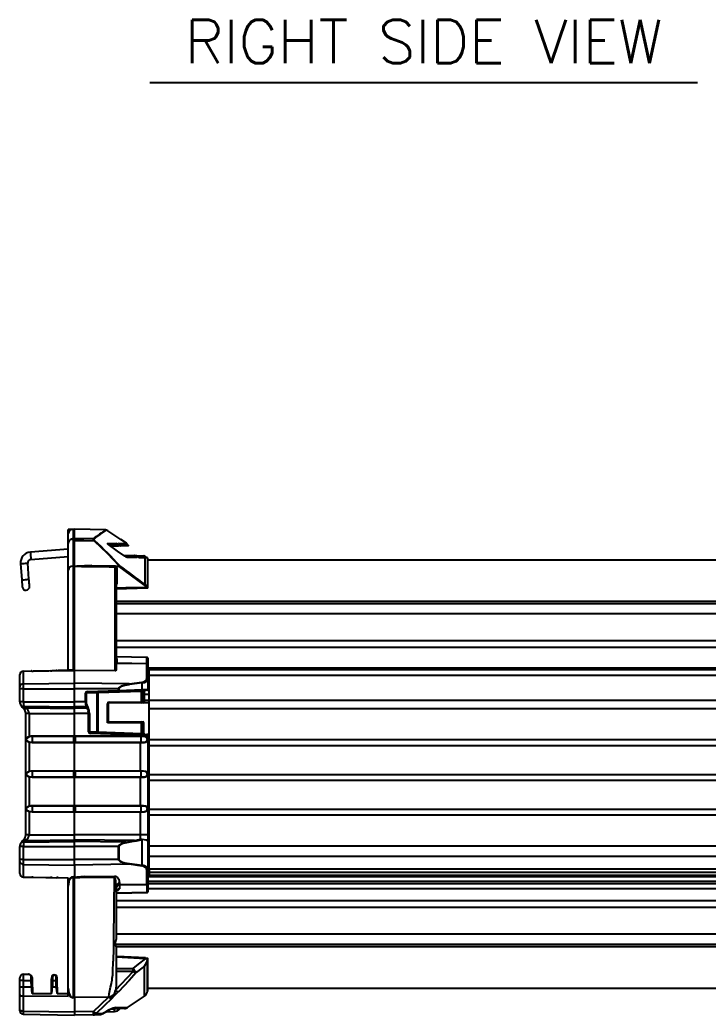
# Model space of a CAD drawing. Extents: x 6 to 134, y 1 to 99.
# Drawn here: x 79.42 to 91.32, y 41.13 to 58.32 of the extents above; entities that cross this region are included whole.
import ezdxf
from ezdxf.enums import TextEntityAlignment as Align

# ---------------------------------------------------------------- set-up
doc = ezdxf.new("R2010")
doc.units = 0
doc.header["$MEASUREMENT"] = 0
doc.layers.add('OBJECT', color=7, linetype='CONTINUOUS')
doc.styles.get("Standard").update_dxf_attribs({"font": 'SIMPLEX'})

msp = doc.modelspace()

# ---------------------------------------------------------------- linework, layer by layer
at = {"layer": 'OBJECT', "color": 1}
msp.add_line((81.67, 57.242), (91.133, 57.242), dxfattribs=at)
at = {"layer": 'OBJECT'}
for p, q in [((80.32, 49.515), (80.257, 49.516)), ((80.257, 49.457), (80.257, 49.516)), ((80.257, 49.433), (80.261, 49.46)), ((80.257, 49.433), (80.257, 49.457)), ((80.257, 49.276), (80.257, 49.433)), ((80.367, 49.52), (80.345, 49.519)), ((80.345, 49.519), (80.367, 49.52)), ((80.345, 49.519), (80.345, 49.361)), ((80.905, 49.51), (80.367, 49.52)), ((80.367, 49.364), (80.367, 49.52)), ((80.904, 49.51), (80.367, 49.52)), ((80.367, 49.52), (80.367, 49.52)), ((80.257, 48.813), (80.257, 49.276)), ((80.345, 49.333), (80.345, 48.883)), ((80.367, 48.883), (80.367, 49.323)), ((81.079, 49.259), (80.955, 49.257)), ((80.985, 49.234), (81.123, 49.237)), ((81.123, 49.232), (80.992, 49.229)), ((81.106, 49.254), (81.084, 49.254)), ((81.128, 49.24), (81.106, 49.254)), ((81.123, 49.237), (81.123, 49.232)), ((81.159, 49.232), (81.123, 49.232)), ((81.127, 49.278), (81.131, 49.278)), ((81.292, 49.235), (81.159, 49.232)), ((81.166, 49.247), (81.28, 49.249)), ((81.261, 49.262), (81.261, 49.262)), ((81.28, 49.249), (81.261, 49.262)), ((81.266, 49.28), (81.266, 49.28)), ((80.257, 49.176), (79.603, 49.125)), ((79.613, 49.001), (80.257, 49.051)), ((81.221, 49.068), (81.394, 49.065)), ((81.394, 49.06), (81.228, 49.063)), ((81.258, 49.045), (81.266, 49.045)), ((81.271, 49.04), (81.271, 49.04)), ((81.271, 49.04), (81.437, 49.037)), ((81.421, 49.042), (81.394, 49.06)), ((81.441, 49.063), (81.44, 49.064)), ((81.444, 49.065), (81.564, 49.062)), ((81.564, 49.047), (81.461, 49.049)), ((81.485, 49.036), (81.58, 49.034)), ((81.577, 49.039), (81.564, 49.047)), ((81.572, 49.06), (81.585, 49.051)), ((81.585, 48.567), (81.585, 49.032)), ((81.625, 49.029), (81.625, 49.029)), ((81.632, 48.511), (81.632, 49.014)), ((79.433, 48.927), (79.455, 48.647)), ((79.579, 48.657), (79.558, 48.936)), ((80.339, 48.883), (80.34, 48.883)), ((80.34, 48.883), (80.345, 48.883)), ((80.345, 48.883), (80.345, 47.091)), ((80.345, 48.883), (80.367, 48.883)), ((80.345, 48.883), (80.367, 48.883)), ((80.367, 48.883), (80.663, 48.895)), ((80.367, 47.083), (80.367, 48.876)), ((80.663, 48.895), (81.07, 48.889)), ((81.07, 47.075), (81.07, 48.866)), ((81.085, 48.853), (81.084, 48.86)), ((81.085, 48.852), (81.085, 48.853)), ((81.085, 48.852), (81.085, 47.093)), ((81.085, 48.852), (81.1, 48.852)), ((81.138, 48.88), (81.088, 48.88)), ((81.1, 48.854), (81.1, 48.852)), ((81.1, 48.852), (81.1, 48.615)), ((81.577, 48.556), (81.138, 48.88)), ((96.649, 48.988), (81.632, 48.988)), ((80.257, 47.097), (80.257, 48.813)), ((81.085, 48.615), (81.1, 48.615)), ((81.085, 48.492), (81.629, 48.508)), ((81.63, 48.509), (81.631, 48.509)), ((95.942, 48.272), (81.085, 48.272)), ((95.941, 48.233), (81.085, 48.233)), ((95.963, 48.058), (81.085, 48.058)), ((96.374, 47.596), (81.085, 47.596)), ((96.649, 47.477), (81.085, 47.477)), ((81.617, 47.307), (81.085, 47.316)), ((81.617, 47.305), (81.085, 47.314)), ((81.617, 47.305), (81.617, 47.307)), ((81.617, 47.199), (81.617, 47.305)), ((81.1, 47.28), (81.1, 47.207)), ((81.1, 47.205), (81.1, 47.207)), ((81.1, 47.207), (81.617, 47.199)), ((81.617, 47.196), (81.1, 47.205)), ((81.617, 46.954), (81.617, 47.196)), ((81.632, 47.292), (81.632, 47.291)), ((81.632, 47.291), (81.632, 47.184)), ((81.632, 47.184), (81.632, 46.942)), ((96.639, 47.123), (81.659, 47.123)), ((81.659, 47.09), (81.659, 47.123)), ((79.422, 47.008), (79.422, 47.01)), ((79.422, 46.8), (79.422, 47.008)), ((79.481, 47.068), (80.367, 47.083)), ((79.481, 47.07), (79.619, 47.072)), ((79.481, 47.07), (79.481, 47.068)), ((79.481, 47.068), (79.481, 46.849)), ((79.951, 47.076), (79.653, 47.071)), ((79.984, 47.079), (80.049, 47.08)), ((80.252, 47.081), (80.083, 47.078)), ((80.257, 47.081), (80.252, 47.081)), ((80.257, 47.086), (80.257, 47.097)), ((80.257, 47.082), (80.257, 47.081)), ((80.315, 47.083), (80.304, 47.082)), ((80.304, 47.082), (80.367, 47.083)), ((80.315, 47.083), (80.367, 47.083)), ((80.367, 46.861), (80.367, 47.083)), ((81.07, 47.075), (80.367, 47.083)), ((81.659, 47.119), (81.632, 47.119)), ((81.659, 46.999), (81.632, 46.999)), ((81.659, 46.983), (81.632, 46.983)), ((96.639, 47.09), (81.659, 47.09)), ((81.659, 46.995), (81.659, 47.09)), ((96.639, 46.995), (81.659, 46.995)), ((81.659, 46.565), (81.659, 46.995)), ((79.422, 46.764), (79.422, 46.8)), ((79.481, 46.849), (80.367, 46.861)), ((79.481, 46.849), (79.481, 46.764)), ((80.367, 46.764), (80.367, 46.861)), ((81.312, 46.848), (80.367, 46.861)), ((81.312, 46.848), (81.531, 46.878)), ((81.533, 46.865), (81.315, 46.836)), ((81.533, 46.75), (81.533, 46.865)), ((81.632, 46.942), (81.632, 46.753)), ((81.659, 46.835), (81.632, 46.835)), ((81.632, 46.798), (81.659, 46.798)), ((79.422, 46.54), (79.422, 46.764)), ((79.481, 46.764), (79.422, 46.764)), ((79.481, 46.764), (79.481, 46.54)), ((79.481, 46.764), (80.367, 46.764)), ((81.129, 46.764), (80.367, 46.764)), ((80.367, 46.54), (80.367, 46.764)), ((80.554, 46.54), (80.554, 46.687)), ((80.567, 46.687), (80.554, 46.687)), ((80.758, 46.694), (80.567, 46.687)), ((80.567, 46.687), (80.567, 46.54)), ((80.588, 46.717), (81.129, 46.736)), ((81.129, 46.721), (80.588, 46.702)), ((80.758, 46.018), (80.758, 46.694)), ((80.771, 46.694), (80.758, 46.694)), ((81.523, 46.72), (80.771, 46.694)), ((80.771, 46.694), (80.771, 46.018)), ((81.132, 46.764), (81.129, 46.764)), ((81.129, 46.736), (81.129, 46.764)), ((81.129, 46.736), (81.132, 46.736)), ((81.531, 46.735), (81.129, 46.721)), ((81.132, 46.764), (81.132, 46.736)), ((81.132, 46.736), (81.533, 46.75)), ((81.523, 46.536), (81.523, 46.72)), ((81.574, 46.722), (81.536, 46.721)), ((81.536, 46.721), (81.536, 46.536)), ((81.574, 46.536), (81.574, 46.722)), ((81.659, 46.666), (81.574, 46.666)), ((79.481, 46.54), (79.422, 46.54)), ((79.476, 46.436), (79.457, 46.455)), ((79.481, 46.54), (80.367, 46.54)), ((79.49, 46.466), (80.367, 46.455)), ((79.499, 46.455), (79.518, 46.436)), ((79.518, 46.436), (80.367, 46.425)), ((79.518, 46.436), (79.528, 46.428)), ((80.367, 46.455), (80.367, 46.54)), ((80.554, 46.54), (80.367, 46.54)), ((80.571, 46.457), (80.367, 46.455)), ((80.367, 46.425), (80.367, 46.455)), ((80.567, 46.54), (80.554, 46.54)), ((80.587, 46.428), (80.571, 46.457)), ((80.583, 46.468), (80.6, 46.438)), ((80.934, 46.176), (80.934, 46.506)), ((80.949, 46.506), (80.934, 46.506)), ((80.949, 46.506), (80.949, 46.191)), ((80.964, 46.536), (81.523, 46.536)), ((81.523, 46.521), (80.964, 46.521)), ((81.523, 46.536), (81.536, 46.536)), ((81.548, 46.521), (81.523, 46.521)), ((81.536, 46.536), (81.574, 46.536)), ((81.659, 46.523), (81.561, 46.523)), ((81.659, 46.563), (81.574, 46.563)), ((96.639, 46.565), (81.659, 46.565)), ((81.659, 46.417), (81.659, 46.565)), ((79.581, 46.34), (79.522, 46.34)), ((79.522, 44.24), (79.522, 46.34)), ((79.581, 46.34), (80.367, 46.34)), ((79.581, 46.34), (79.581, 45.942)), ((80.587, 46.428), (80.367, 46.425)), ((80.367, 46.34), (80.367, 46.425)), ((80.61, 46.34), (80.367, 46.34)), ((80.367, 45.949), (80.367, 46.34)), ((80.623, 46.34), (80.61, 46.34)), ((80.61, 46.023), (80.61, 46.34)), ((80.623, 46.34), (80.623, 46.023)), ((96.639, 46.417), (81.659, 46.417)), ((81.659, 45.88), (81.659, 46.417)), ((81.523, 46.176), (80.934, 46.176)), ((80.949, 46.191), (81.523, 46.191)), ((81.523, 46.191), (81.548, 46.191)), ((81.523, 45.992), (81.523, 46.176)), ((81.536, 46.176), (81.523, 46.176)), ((81.536, 46.176), (81.536, 45.991)), ((81.561, 46.176), (81.536, 46.176)), ((81.561, 45.99), (81.561, 46.176)), ((81.561, 46.176), (81.563, 46.176)), ((81.563, 45.99), (81.563, 46.176)), ((79.636, 45.949), (80.35, 45.949)), ((80.349, 45.939), (79.636, 45.939)), ((80.367, 45.939), (80.349, 45.939)), ((80.35, 45.949), (80.367, 45.949)), ((80.367, 45.949), (80.384, 45.949)), ((80.367, 45.949), (80.367, 45.939)), ((80.385, 45.939), (80.367, 45.939)), ((80.384, 45.949), (81.509, 45.949)), ((81.509, 45.939), (80.385, 45.939)), ((80.61, 46.023), (80.623, 46.023)), ((80.623, 46.023), (80.758, 46.018)), ((81.509, 45.962), (80.643, 45.992)), ((80.644, 46.007), (81.509, 45.977)), ((80.771, 46.018), (80.758, 46.018)), ((80.771, 46.018), (81.523, 45.992)), ((81.509, 45.949), (81.509, 45.962)), ((81.509, 45.949), (81.517, 45.949)), ((81.518, 45.939), (81.509, 45.939)), ((81.536, 45.991), (81.561, 45.99)), ((81.561, 45.99), (81.563, 45.99)), ((81.632, 45.958), (81.632, 44.24)), ((81.646, 45.972), (81.659, 45.972)), ((81.646, 45.957), (81.646, 44.13)), ((81.659, 45.957), (81.646, 45.957)), ((79.581, 45.837), (79.581, 45.342)), ((79.636, 45.831), (79.581, 45.837)), ((79.636, 45.841), (80.349, 45.841)), ((80.35, 45.831), (79.636, 45.831)), ((80.349, 45.841), (80.367, 45.841)), ((80.367, 45.831), (80.35, 45.831)), ((80.367, 45.841), (80.385, 45.841)), ((80.367, 45.841), (80.367, 45.831)), ((80.384, 45.831), (80.367, 45.831)), ((80.367, 45.349), (80.367, 45.831)), ((81.509, 45.831), (80.384, 45.831)), ((80.385, 45.841), (81.509, 45.841)), ((81.509, 45.841), (81.518, 45.841)), ((81.509, 45.349), (81.509, 45.831)), ((81.517, 45.831), (81.509, 45.831)), ((96.639, 45.88), (81.659, 45.88)), ((81.659, 45.78), (81.659, 45.88)), ((96.639, 45.78), (81.659, 45.78)), ((81.659, 45.28), (81.659, 45.78)), ((79.581, 45.237), (79.581, 44.742)), ((79.636, 45.231), (79.581, 45.237)), ((79.636, 45.349), (80.35, 45.349)), ((80.349, 45.339), (79.636, 45.339)), ((79.636, 45.241), (80.349, 45.241)), ((80.35, 45.231), (79.636, 45.231)), ((80.367, 45.339), (80.349, 45.339)), ((80.349, 45.241), (80.367, 45.241)), ((80.35, 45.349), (80.367, 45.349)), ((80.367, 45.231), (80.35, 45.231)), ((80.367, 45.349), (80.384, 45.349)), ((80.367, 45.349), (80.367, 45.339)), ((80.385, 45.339), (80.367, 45.339)), ((80.367, 45.241), (80.385, 45.241)), ((80.367, 45.241), (80.367, 45.231)), ((80.384, 45.231), (80.367, 45.231)), ((80.367, 44.749), (80.367, 45.231)), ((80.384, 45.349), (81.509, 45.349)), ((81.509, 45.231), (80.384, 45.231)), ((81.509, 45.339), (80.385, 45.339)), ((80.385, 45.241), (81.509, 45.241)), ((81.509, 45.349), (81.517, 45.349)), ((81.518, 45.339), (81.509, 45.339)), ((81.509, 45.241), (81.518, 45.241)), ((81.509, 44.749), (81.509, 45.231)), ((81.517, 45.231), (81.509, 45.231)), ((96.639, 45.28), (81.659, 45.28)), ((81.659, 45.18), (81.659, 45.28)), ((96.639, 45.18), (81.659, 45.18)), ((81.659, 44.68), (81.659, 45.18)), ((79.636, 44.749), (80.35, 44.749)), ((80.349, 44.739), (79.636, 44.739)), ((80.367, 44.739), (80.349, 44.739)), ((80.35, 44.749), (80.367, 44.749)), ((80.367, 44.749), (80.384, 44.749)), ((80.367, 44.749), (80.367, 44.739)), ((80.385, 44.739), (80.367, 44.739)), ((80.384, 44.749), (81.509, 44.749)), ((81.509, 44.739), (80.385, 44.739)), ((81.509, 44.749), (81.517, 44.749)), ((81.518, 44.739), (81.509, 44.739)), ((79.581, 44.637), (79.581, 44.24)), ((79.636, 44.631), (79.581, 44.637)), ((79.636, 44.641), (80.349, 44.641)), ((80.35, 44.631), (79.636, 44.631)), ((80.349, 44.641), (80.367, 44.641)), ((80.367, 44.631), (80.35, 44.631)), ((80.367, 44.641), (80.385, 44.641)), ((80.367, 44.641), (80.367, 44.631)), ((80.384, 44.631), (80.367, 44.631)), ((80.367, 44.24), (80.367, 44.631)), ((81.509, 44.631), (80.384, 44.631)), ((80.385, 44.641), (81.509, 44.641)), ((81.509, 44.641), (81.518, 44.641)), ((81.509, 44.24), (81.509, 44.631)), ((81.517, 44.631), (81.509, 44.631)), ((96.639, 44.68), (81.659, 44.68)), ((81.659, 44.58), (81.659, 44.68)), ((96.639, 44.58), (81.659, 44.58)), ((81.659, 44.047), (81.659, 44.58)), ((79.581, 44.24), (79.522, 44.24)), ((79.581, 44.24), (80.367, 44.24)), ((80.367, 44.155), (80.367, 44.24)), ((81.509, 44.24), (80.367, 44.24)), ((81.509, 44.165), (81.509, 44.24)), ((81.632, 44.24), (81.509, 44.24)), ((81.632, 44.24), (81.632, 44.134)), ((79.481, 44.04), (79.422, 44.04)), ((79.422, 43.816), (79.422, 44.04)), ((79.457, 44.125), (79.476, 44.144)), ((79.481, 44.04), (80.367, 44.04)), ((79.481, 44.04), (79.481, 43.816)), ((79.49, 44.114), (80.367, 44.125)), ((79.518, 44.144), (79.499, 44.125)), ((79.518, 44.144), (80.367, 44.155)), ((79.528, 44.152), (79.518, 44.144)), ((80.367, 44.125), (80.367, 44.155)), ((81.405, 44.142), (80.367, 44.155)), ((80.367, 44.04), (80.367, 44.125)), ((81.26, 44.114), (80.367, 44.125)), ((81.129, 44.04), (80.367, 44.04)), ((80.367, 43.816), (80.367, 44.04)), ((81.129, 43.816), (81.129, 44.04)), ((81.132, 44.04), (81.129, 44.04)), ((81.132, 44.04), (81.132, 43.816)), ((81.26, 44.114), (81.405, 44.142)), ((81.408, 44.131), (81.263, 44.103)), ((81.509, 44.165), (81.533, 44.167)), ((81.533, 44.159), (81.512, 44.156)), ((81.533, 43.714), (81.533, 44.159)), ((81.632, 44.134), (81.632, 43.638)), ((81.632, 44.13), (81.646, 44.13)), ((81.646, 44.13), (81.646, 44.006)), ((81.659, 44.13), (81.646, 44.13)), ((96.639, 44.047), (81.659, 44.047)), ((81.659, 43.867), (81.659, 44.047)), ((81.632, 43.914), (81.659, 43.914)), ((81.659, 44.006), (81.646, 44.006)), ((96.639, 43.867), (81.659, 43.867)), ((81.659, 43.649), (81.659, 43.867)), ((79.422, 43.78), (79.422, 43.816)), ((79.481, 43.816), (79.422, 43.816)), ((79.422, 43.572), (79.422, 43.78)), ((79.481, 43.816), (79.481, 43.731)), ((79.481, 43.816), (80.367, 43.816)), ((79.481, 43.731), (80.367, 43.719)), ((79.481, 43.731), (79.481, 43.512)), ((80.367, 43.719), (80.367, 43.816)), ((81.129, 43.816), (80.367, 43.816)), ((81.312, 43.732), (80.367, 43.719)), ((80.367, 43.719), (80.367, 43.512)), ((81.132, 43.816), (81.129, 43.816)), ((81.531, 43.702), (81.312, 43.732)), ((81.315, 43.744), (81.533, 43.714)), ((81.642, 43.844), (81.632, 43.844)), ((81.642, 43.614), (81.642, 43.844)), ((81.647, 43.839), (81.647, 43.619)), ((81.659, 43.82), (81.652, 43.82)), ((81.652, 43.82), (81.652, 43.637)), ((79.422, 43.57), (79.422, 43.572)), ((79.481, 43.512), (80.257, 43.499)), ((79.481, 43.512), (79.481, 43.51)), ((79.481, 43.51), (79.619, 43.507)), ((79.653, 43.509), (79.951, 43.504)), ((80.345, 43.512), (80.367, 43.512)), ((80.367, 43.512), (80.41, 43.513)), ((80.367, 43.512), (80.367, 43.507)), ((80.41, 43.513), (80.538, 43.52)), ((80.538, 43.52), (81.056, 43.526)), ((81.617, 43.383), (81.617, 43.626)), ((81.632, 43.638), (81.632, 43.387)), ((81.632, 43.614), (81.642, 43.614)), ((81.659, 43.581), (81.632, 43.581)), ((81.652, 43.637), (81.659, 43.638)), ((96.639, 43.649), (81.659, 43.649)), ((81.659, 43.649), (81.659, 43.588)), ((96.639, 43.588), (81.659, 43.588)), ((81.659, 43.588), (81.659, 43.541)), ((96.639, 43.541), (81.659, 43.541)), ((81.659, 43.541), (81.659, 43.52)), ((81.659, 43.52), (96.639, 43.52)), ((79.984, 43.501), (80.049, 43.5)), ((80.083, 43.502), (80.252, 43.499)), ((80.252, 43.499), (80.257, 43.498)), ((80.257, 43.445), (80.257, 43.499)), ((80.257, 43.355), (80.257, 43.445)), ((80.257, 41.592), (80.257, 43.355)), ((80.345, 43.507), (80.345, 41.43)), ((80.367, 43.507), (80.345, 43.507)), ((80.367, 41.43), (80.367, 43.498)), ((81.085, 43.353), (81.085, 42.431)), ((81.144, 43.401), (81.144, 43.375)), ((81.144, 43.375), (81.617, 43.383)), ((81.617, 43.381), (81.144, 43.374)), ((81.144, 43.374), (81.144, 43.306)), ((81.622, 43.377), (81.617, 43.381)), ((81.622, 43.243), (81.622, 43.377)), ((96.649, 43.433), (81.632, 43.433)), ((96.649, 43.396), (81.632, 43.396)), ((81.632, 43.387), (81.632, 43.254)), ((81.085, 43.234), (81.626, 43.243)), ((81.622, 43.243), (81.085, 43.234)), ((96.649, 43.309), (81.632, 43.309)), ((96.649, 43.103), (81.085, 43.103)), ((96.649, 42.984), (81.085, 42.984)), ((96.02, 42.522), (81.085, 42.522)), ((95.907, 42.347), (81.077, 42.347)), ((81.085, 42.31), (81.085, 41.629)), ((95.919, 42.308), (81.085, 42.308)), ((81.594, 42.099), (81.085, 42.126)), ((81.577, 41.455), (81.577, 41.973)), ((81.594, 42.112), (81.616, 42.11)), ((81.629, 42.093), (81.594, 42.099)), ((81.63, 41.539), (81.63, 42.102)), ((81.631, 41.541), (81.631, 42.103)), ((79.481, 41.831), (79.571, 41.833)), ((79.481, 41.831), (79.481, 41.722)), ((81.074, 41.554), (81.378, 41.881)), ((81.085, 41.932), (81.378, 41.933)), ((81.378, 41.881), (81.085, 41.88)), ((79.422, 41.722), (79.422, 41.771)), ((79.422, 41.615), (79.422, 41.722)), ((79.481, 41.722), (79.422, 41.722)), ((79.481, 41.722), (79.618, 41.722)), ((79.481, 41.722), (79.481, 41.615)), ((79.62, 41.615), (79.618, 41.722)), ((79.633, 41.722), (79.637, 41.505)), ((79.967, 41.505), (79.971, 41.722)), ((79.986, 41.722), (79.984, 41.615)), ((79.986, 41.722), (80.048, 41.722)), ((80.05, 41.615), (80.048, 41.722)), ((80.063, 41.722), (80.067, 41.505)), ((79.422, 41.474), (79.422, 41.615)), ((79.422, 41.223), (79.422, 41.474)), ((79.481, 41.615), (79.481, 41.456)), ((79.481, 41.615), (79.62, 41.615)), ((79.481, 41.456), (79.481, 41.192)), ((79.481, 41.456), (80.257, 41.451)), ((79.637, 41.505), (79.642, 41.5)), ((79.642, 41.5), (79.648, 41.5)), ((79.648, 41.5), (79.956, 41.5)), ((79.956, 41.5), (79.962, 41.5)), ((79.962, 41.5), (79.967, 41.505)), ((79.984, 41.615), (80.05, 41.615)), ((80.067, 41.505), (80.072, 41.5)), ((80.072, 41.5), (80.078, 41.5)), ((80.078, 41.5), (80.252, 41.5)), ((80.252, 41.5), (80.257, 41.505)), ((80.257, 41.511), (80.257, 41.592)), ((80.257, 41.451), (80.257, 41.511)), ((81.283, 41.257), (81.577, 41.455)), ((81.631, 41.592), (96.649, 41.592)), ((80.345, 41.43), (80.367, 41.43)), ((80.367, 41.425), (80.345, 41.425)), ((80.367, 41.425), (80.367, 41.184)), ((80.692, 41.187), (80.956, 41.436)), ((81.01, 41.412), (80.746, 41.161)), ((80.962, 41.436), (80.956, 41.436)), ((81.016, 41.418), (81.01, 41.412)), ((79.422, 41.201), (79.422, 41.223)), ((79.481, 41.192), (80.367, 41.184)), ((79.481, 41.192), (79.481, 41.141)), ((79.481, 41.141), (80.367, 41.126)), ((80.692, 41.187), (80.367, 41.184)), ((80.367, 41.184), (80.367, 41.126)), ((80.688, 41.132), (80.367, 41.126)), ((80.794, 41.133), (80.688, 41.132)), ((80.849, 41.149), (80.905, 41.18)), ((80.857, 41.158), (80.913, 41.188)), ((80.916, 41.185), (81.059, 41.188)), ((81.058, 41.23), (81.005, 41.229)), ((81.147, 41.235), (81.058, 41.23))]:
    msp.add_line(p, q, dxfattribs=at)
at = {"layer": 'OBJECT', "flags": 128}
for points in [[(80.367, 49.364), (80.547, 49.361), (80.691, 49.359)], [(80.712, 49.317), (80.699, 49.334), (80.692, 49.346), (80.69, 49.354), (80.691, 49.359)], [(80.699, 49.356), (80.697, 49.352), (80.7, 49.345), (80.707, 49.335), (80.72, 49.321)], [(81.266, 49.28), (81.168, 49.345), (80.974, 49.472)], [(80.345, 49.333), (80.336, 49.337), (80.314, 49.35)], [(80.367, 49.323), (80.367, 49.324), (80.366, 49.325), (80.364, 49.327), (80.354, 49.33), (80.345, 49.333)], [(80.712, 49.317), (80.526, 49.32), (80.367, 49.323)], [(81.146, 48.882), (80.934, 49.103), (80.712, 49.317)], [(80.938, 49.274), (80.937, 49.274), (80.936, 49.273), (80.937, 49.271), (80.94, 49.268), (80.945, 49.263), (80.956, 49.255)], [(80.938, 49.274), (80.947, 49.274), (80.983, 49.275), (81.084, 49.277)], [(80.956, 49.255), (80.95, 49.259), (80.944, 49.264), (80.941, 49.267), (80.94, 49.268), (80.94, 49.268), (80.94, 49.268)], [(81.236, 49.058), (81.112, 49.145), (80.956, 49.255)], [(80.956, 49.255), (80.956, 49.255), (80.956, 49.255)], [(81.106, 49.254), (81.107, 49.256), (81.108, 49.257), (81.109, 49.258), (81.11, 49.26), (81.111, 49.261), (81.111, 49.261), (81.112, 49.262), (81.112, 49.262)], [(81.112, 49.262), (81.128, 49.251), (81.131, 49.25)], [(81.127, 49.277), (81.127, 49.278), (81.127, 49.278)], [(81.128, 49.275), (81.127, 49.276), (81.127, 49.277)], [(81.135, 49.269), (81.132, 49.272), (81.128, 49.275)], [(81.128, 49.24), (81.129, 49.242), (81.13, 49.244), (81.131, 49.247), (81.131, 49.249), (81.131, 49.249), (81.131, 49.25), (81.131, 49.25), (81.131, 49.25), (81.131, 49.25), (81.131, 49.25), (81.131, 49.25)], [(81.128, 49.24), (81.129, 49.239), (81.13, 49.239), (81.13, 49.239), (81.131, 49.239), (81.131, 49.238), (81.132, 49.238), (81.132, 49.238), (81.132, 49.238)], [(81.131, 49.278), (81.134, 49.278), (81.16, 49.278), (81.248, 49.28), (81.266, 49.28)], [(81.131, 49.25), (81.151, 49.25), (81.162, 49.25)], [(81.143, 49.263), (81.135, 49.269), (81.135, 49.269)], [(81.162, 49.25), (81.146, 49.262), (81.143, 49.263)], [(81.261, 49.262), (81.203, 49.261), (81.144, 49.26)], [(81.159, 49.232), (81.162, 49.233), (81.165, 49.235)], [(81.165, 49.235), (81.167, 49.236), (81.168, 49.238), (81.168, 49.241), (81.168, 49.243), (81.166, 49.247), (81.164, 49.249), (81.163, 49.25), (81.163, 49.25), (81.162, 49.25), (81.162, 49.25), (81.162, 49.25)], [(81.266, 49.264), (81.271, 49.261), (81.282, 49.254)], [(81.292, 49.235), (81.293, 49.235), (81.295, 49.235), (81.296, 49.237), (81.297, 49.238), (81.297, 49.24), (81.297, 49.241), (81.296, 49.242), (81.296, 49.243), (81.295, 49.244), (81.293, 49.246), (81.288, 49.25), (81.28, 49.255)], [(81.28, 49.249), (81.28, 49.25), (81.281, 49.251), (81.281, 49.252), (81.282, 49.253), (81.282, 49.253), (81.282, 49.253), (81.282, 49.254), (81.282, 49.254)], [(81.292, 49.235), (81.292, 49.235), (81.292, 49.235), (81.291, 49.236), (81.29, 49.239), (81.288, 49.241), (81.282, 49.247), (81.28, 49.249)], [(79.603, 49.125), (79.603, 49.121), (79.604, 49.107), (79.606, 49.087), (79.608, 49.063), (79.61, 49.039), (79.611, 49.019), (79.612, 49.006), (79.613, 49.001)], [(81.442, 49.035), (81.434, 49.035), (81.4, 49.035), (81.276, 49.037)], [(81.394, 49.065), (81.399, 49.065), (81.4, 49.065)], [(81.394, 49.06), (81.394, 49.061), (81.394, 49.062), (81.394, 49.063), (81.394, 49.064), (81.394, 49.065), (81.394, 49.065), (81.394, 49.065), (81.394, 49.065)], [(81.394, 49.06), (81.396, 49.061), (81.4, 49.063), (81.401, 49.063)], [(81.4, 49.065), (81.419, 49.065), (81.437, 49.065)], [(81.407, 49.063), (81.423, 49.052), (81.426, 49.05)], [(81.441, 49.063), (81.425, 49.063), (81.407, 49.063)], [(81.421, 49.042), (81.422, 49.043), (81.423, 49.045), (81.424, 49.046), (81.424, 49.047), (81.425, 49.048), (81.426, 49.049), (81.426, 49.05), (81.426, 49.05)], [(81.437, 49.037), (81.438, 49.037), (81.438, 49.037), (81.438, 49.037), (81.438, 49.037), (81.438, 49.037), (81.437, 49.037), (81.436, 49.038), (81.428, 49.04), (81.421, 49.042)], [(81.426, 49.05), (81.436, 49.043), (81.44, 49.039), (81.442, 49.037), (81.443, 49.036), (81.443, 49.035), (81.442, 49.035)], [(81.461, 49.049), (81.444, 49.061), (81.441, 49.063)], [(81.585, 49.032), (81.579, 49.033), (81.554, 49.033), (81.49, 49.034)], [(81.577, 49.039), (81.579, 49.042), (81.581, 49.044), (81.582, 49.046), (81.583, 49.048), (81.584, 49.05), (81.585, 49.051), (81.585, 49.051), (81.585, 49.051)], [(81.58, 49.034), (81.604, 49.034), (81.616, 49.034)], [(81.585, 49.051), (81.606, 49.034), (81.609, 49.03)], [(81.632, 49.014), (81.627, 49.025), (81.625, 49.029)], [(79.433, 48.927), (79.438, 48.927), (79.451, 48.928), (79.471, 48.93), (79.495, 48.931), (79.519, 48.933), (79.539, 48.935), (79.553, 48.936), (79.558, 48.936)], [(80.663, 48.895), (80.536, 48.89), (80.408, 48.882), (80.376, 48.879), (80.369, 48.877), (80.368, 48.876), (80.367, 48.876), (80.367, 48.876)], [(81.07, 48.866), (80.965, 48.868), (80.485, 48.874), (80.367, 48.876)], [(81.084, 48.86), (81.082, 48.866), (81.081, 48.87), (81.08, 48.874), (81.08, 48.876), (81.08, 48.877), (81.081, 48.878), (81.083, 48.879), (81.086, 48.88), (81.088, 48.88)], [(79.455, 48.647), (79.459, 48.648), (79.473, 48.649), (79.493, 48.65), (79.517, 48.652), (79.541, 48.654), (79.561, 48.656), (79.575, 48.657), (79.579, 48.657)], [(79.455, 48.647), (79.457, 48.624), (79.458, 48.601), (79.46, 48.58), (79.461, 48.561), (79.463, 48.546), (79.463, 48.535), (79.464, 48.528), (79.464, 48.525)], [(79.589, 48.535), (79.589, 48.537), (79.588, 48.544), (79.587, 48.556), (79.586, 48.571), (79.585, 48.589), (79.583, 48.61), (79.581, 48.633), (79.579, 48.657)], [(81.1, 48.615), (81.095, 48.585), (81.085, 48.562)], [(81.085, 48.507), (81.255, 48.512), (81.607, 48.523)], [(81.607, 48.523), (81.602, 48.531), (81.577, 48.556)], [(81.631, 48.509), (81.632, 48.51), (81.632, 48.511)], [(81.085, 47.296), (81.095, 47.288), (81.1, 47.28)], [(81.085, 47.212), (81.089, 47.212), (81.093, 47.212)], [(80.304, 47.082), (80.283, 47.082), (80.257, 47.082)], [(80.345, 47.091), (80.345, 47.091), (80.315, 47.083)], [(81.085, 47.093), (81.082, 47.081), (81.079, 47.079), (81.076, 47.076), (81.074, 47.075), (81.071, 47.075), (81.07, 47.075)], [(81.129, 46.764), (81.13, 46.772), (81.135, 46.781), (81.147, 46.794), (81.195, 46.819), (81.312, 46.848)], [(81.523, 46.72), (81.527, 46.72), (81.529, 46.721), (81.532, 46.721), (81.534, 46.721), (81.536, 46.721)], [(81.618, 46.738), (81.615, 46.738), (81.609, 46.738), (81.599, 46.738), (81.586, 46.737), (81.57, 46.737), (81.551, 46.736), (81.531, 46.735)], [(81.533, 46.75), (81.557, 46.751), (81.578, 46.752), (81.596, 46.752), (81.611, 46.753), (81.623, 46.753), (81.63, 46.753), (81.632, 46.753)], [(79.487, 46.425), (79.483, 46.429), (79.48, 46.432), (79.476, 46.436)], [(79.581, 45.837), (79.562, 45.847), (79.546, 45.859), (79.535, 45.874), (79.532, 45.88), (79.531, 45.887), (79.531, 45.892), (79.532, 45.897), (79.535, 45.905), (79.545, 45.919), (79.561, 45.932), (79.581, 45.942)], [(79.584, 45.934), (79.563, 45.925), (79.546, 45.914), (79.536, 45.903), (79.533, 45.896), (79.532, 45.892), (79.532, 45.888), (79.533, 45.882), (79.534, 45.882), (79.536, 45.877), (79.547, 45.864), (79.564, 45.854), (79.584, 45.846)], [(79.581, 45.942), (79.619, 45.949), (79.636, 45.949)], [(79.636, 45.939), (79.619, 45.939), (79.584, 45.934)], [(81.509, 45.977), (81.531, 45.976), (81.551, 45.976), (81.57, 45.975), (81.586, 45.975), (81.599, 45.974), (81.609, 45.974), (81.615, 45.973), (81.618, 45.973)], [(81.632, 45.958), (81.63, 45.958), (81.623, 45.959), (81.611, 45.959), (81.596, 45.96), (81.578, 45.96), (81.556, 45.961), (81.533, 45.961), (81.509, 45.962)], [(81.517, 45.949), (81.557, 45.948), (81.592, 45.943), (81.611, 45.932), (81.62, 45.919), (81.624, 45.907), (81.625, 45.901)], [(81.621, 45.913), (81.621, 45.914), (81.613, 45.925), (81.594, 45.934), (81.56, 45.939), (81.518, 45.939)], [(81.536, 45.991), (81.534, 45.991), (81.532, 45.991), (81.529, 45.991), (81.527, 45.991), (81.523, 45.992)], [(81.646, 45.972), (81.641, 45.973), (81.635, 45.973), (81.63, 45.973), (81.626, 45.973), (81.622, 45.973), (81.62, 45.973), (81.618, 45.973), (81.618, 45.973)], [(81.632, 45.958), (81.632, 45.958), (81.633, 45.958), (81.634, 45.958), (81.636, 45.958), (81.638, 45.958), (81.641, 45.958), (81.644, 45.958), (81.646, 45.957)], [(79.584, 45.846), (79.603, 45.842), (79.636, 45.841)], [(81.623, 45.871), (81.622, 45.864), (81.614, 45.851), (81.596, 45.839), (81.571, 45.833), (81.537, 45.831), (81.517, 45.831)], [(81.518, 45.841), (81.539, 45.841), (81.574, 45.842), (81.598, 45.847), (81.615, 45.857), (81.622, 45.868), (81.622, 45.869)], [(79.581, 45.237), (79.562, 45.247), (79.546, 45.259), (79.535, 45.274), (79.532, 45.28), (79.531, 45.287), (79.531, 45.292), (79.532, 45.297), (79.535, 45.305), (79.545, 45.319), (79.561, 45.332), (79.581, 45.342)], [(79.584, 45.334), (79.563, 45.325), (79.546, 45.314), (79.536, 45.303), (79.533, 45.296), (79.532, 45.292), (79.532, 45.288), (79.533, 45.282), (79.534, 45.282), (79.536, 45.277), (79.547, 45.264), (79.564, 45.254), (79.584, 45.246)], [(79.581, 45.342), (79.619, 45.349), (79.636, 45.349)], [(79.636, 45.339), (79.619, 45.339), (79.584, 45.334)], [(79.584, 45.246), (79.603, 45.242), (79.636, 45.241)], [(81.517, 45.349), (81.557, 45.348), (81.592, 45.343), (81.611, 45.332), (81.62, 45.319), (81.624, 45.307), (81.625, 45.301)], [(81.623, 45.271), (81.622, 45.264), (81.614, 45.251), (81.596, 45.239), (81.571, 45.233), (81.537, 45.231), (81.517, 45.231)], [(81.621, 45.313), (81.621, 45.314), (81.613, 45.325), (81.594, 45.334), (81.56, 45.339), (81.518, 45.339)], [(81.518, 45.241), (81.539, 45.241), (81.574, 45.242), (81.598, 45.247), (81.615, 45.257), (81.622, 45.268), (81.622, 45.269)], [(79.581, 44.637), (79.562, 44.647), (79.546, 44.659), (79.535, 44.674), (79.532, 44.68), (79.531, 44.687), (79.531, 44.692), (79.532, 44.697), (79.535, 44.705), (79.545, 44.719), (79.561, 44.732), (79.581, 44.742)], [(79.584, 44.734), (79.563, 44.725), (79.546, 44.714), (79.536, 44.703), (79.533, 44.696), (79.532, 44.692), (79.532, 44.688), (79.533, 44.682), (79.534, 44.682), (79.536, 44.677), (79.547, 44.664), (79.564, 44.654), (79.584, 44.646)], [(79.581, 44.742), (79.619, 44.749), (79.636, 44.749)], [(79.636, 44.739), (79.619, 44.739), (79.584, 44.734)], [(81.517, 44.749), (81.557, 44.748), (81.592, 44.743), (81.611, 44.732), (81.62, 44.719), (81.624, 44.707), (81.625, 44.701)], [(81.621, 44.713), (81.621, 44.714), (81.613, 44.725), (81.594, 44.734), (81.56, 44.739), (81.518, 44.739)], [(79.584, 44.646), (79.603, 44.642), (79.636, 44.641)], [(81.623, 44.671), (81.622, 44.664), (81.614, 44.651), (81.596, 44.639), (81.571, 44.633), (81.537, 44.631), (81.517, 44.631)], [(81.518, 44.641), (81.539, 44.641), (81.574, 44.642), (81.598, 44.647), (81.615, 44.657), (81.622, 44.668), (81.622, 44.669)], [(79.476, 44.144), (79.48, 44.148), (79.483, 44.151), (79.487, 44.155)], [(81.129, 44.04), (81.13, 44.048), (81.135, 44.057), (81.147, 44.07), (81.195, 44.095), (81.26, 44.114)], [(81.405, 44.142), (81.434, 44.147), (81.509, 44.165)], [(81.533, 44.167), (81.572, 44.162), (81.603, 44.154), (81.624, 44.145), (81.631, 44.138), (81.632, 44.135), (81.632, 44.134), (81.632, 44.134)], [(81.632, 44.134), (81.632, 44.134), (81.624, 44.142), (81.603, 44.15), (81.572, 44.156), (81.533, 44.159)], [(81.312, 43.732), (81.283, 43.737), (81.171, 43.771), (81.153, 43.782), (81.137, 43.796), (81.131, 43.805), (81.129, 43.813), (81.129, 43.816)], [(80.538, 43.52), (80.409, 43.51), (80.377, 43.504), (80.369, 43.501), (80.368, 43.5), (80.367, 43.499), (80.367, 43.498)], [(80.367, 43.507), (80.367, 43.507), (80.367, 43.507), (80.367, 43.508), (80.368, 43.508), (80.369, 43.508), (80.373, 43.509), (80.38, 43.51), (80.41, 43.513)], [(81.056, 43.526), (81.055, 43.517), (81.056, 43.506)], [(81.056, 43.526), (81.06, 43.526), (81.075, 43.524), (81.094, 43.515), (81.107, 43.504), (81.13, 43.472), (81.144, 43.401)], [(80.345, 43.507), (80.331, 43.506), (80.316, 43.5), (80.298, 43.485), (80.275, 43.449), (80.267, 43.427), (80.257, 43.355)], [(81.056, 43.506), (80.936, 43.505), (80.456, 43.499), (80.367, 43.498)], [(80.962, 41.436), (80.966, 41.491), (80.976, 41.549), (80.989, 41.608), (81.003, 41.673), (81.01, 41.704), (81.015, 41.732), (81.019, 41.762), (81.023, 41.792), (81.026, 41.823), (81.028, 41.864), (81.029, 41.887), (81.03, 41.912), (81.031, 41.942), (81.034, 41.991), (81.036, 42.029), (81.037, 42.054), (81.038, 42.064), (81.039, 42.092), (81.04, 42.124), (81.044, 42.219), (81.046, 42.318), (81.047, 42.47), (81.048, 42.629), (81.05, 42.794), (81.051, 42.952), (81.053, 43.175), (81.055, 43.331), (81.056, 43.506)], [(81.085, 43.353), (81.085, 43.353), (81.08, 43.439), (81.073, 43.479), (81.068, 43.492), (81.062, 43.503), (81.06, 43.505), (81.058, 43.506), (81.057, 43.506), (81.056, 43.506), (81.056, 43.506)], [(81.086, 43.252), (81.088, 43.265), (81.094, 43.278), (81.1, 43.285), (81.102, 43.287), (81.102, 43.286)], [(81.085, 42.31), (81.085, 42.31), (81.084, 42.314), (81.076, 42.342), (81.077, 42.37), (81.082, 42.402), (81.085, 42.431), (81.085, 42.431)], [(81.595, 42.114), (81.104, 42.14), (81.085, 42.141)], [(81.378, 41.933), (81.473, 42.006), (81.594, 42.099)], [(81.577, 41.973), (81.527, 41.934), (81.432, 41.861)], [(81.616, 42.11), (81.616, 42.11), (81.62, 42.111), (81.624, 42.111), (81.628, 42.11), (81.63, 42.108), (81.631, 42.105), (81.63, 42.102)], [(81.63, 42.102), (81.63, 42.097), (81.629, 42.093)], [(81.432, 41.861), (81.311, 41.724), (81.129, 41.53)], [(79.618, 41.722), (79.617, 41.752), (79.617, 41.782)], [(79.617, 41.782), (79.62, 41.782), (79.623, 41.781), (79.625, 41.781), (79.628, 41.78), (79.63, 41.779), (79.631, 41.777), (79.632, 41.776), (79.632, 41.774)], [(79.632, 41.774), (79.632, 41.758), (79.633, 41.74), (79.633, 41.722)], [(79.971, 41.722), (79.971, 41.742), (79.972, 41.76), (79.972, 41.778)], [(79.987, 41.785), (79.984, 41.785), (79.981, 41.785), (79.978, 41.784), (79.976, 41.783), (79.974, 41.782), (79.973, 41.781), (79.972, 41.779), (79.972, 41.778)], [(79.987, 41.785), (79.986, 41.758), (79.986, 41.722)], [(80.048, 41.722), (80.047, 41.752), (80.047, 41.785)], [(80.047, 41.785), (80.05, 41.785), (80.053, 41.785), (80.055, 41.784), (80.058, 41.783), (80.06, 41.782), (80.061, 41.781), (80.062, 41.779), (80.062, 41.778)], [(80.062, 41.778), (80.062, 41.76), (80.063, 41.742), (80.063, 41.722)], [(81.085, 41.629), (81.082, 41.592), (81.074, 41.554)], [(80.257, 41.592), (80.269, 41.51), (80.291, 41.464), (80.311, 41.443), (80.329, 41.433), (80.345, 41.43)], [(80.956, 41.436), (80.367, 41.428), (80.352, 41.428)], [(80.352, 41.428), (80.357, 41.428), (80.36, 41.427), (80.363, 41.427), (80.364, 41.426), (80.365, 41.426), (80.366, 41.426), (80.367, 41.425), (80.367, 41.425), (80.367, 41.425), (80.367, 41.425)], [(79.481, 41.192), (79.469, 41.192), (79.458, 41.194), (79.448, 41.197), (79.439, 41.201), (79.432, 41.206), (79.426, 41.211), (79.423, 41.217), (79.422, 41.223)], [(80.746, 41.161), (80.743, 41.158), (80.741, 41.156), (80.741, 41.155), (80.741, 41.154), (80.742, 41.154)], [(80.742, 41.154), (80.829, 41.154), (80.848, 41.154)], [(80.849, 41.149), (80.888, 41.171), (80.905, 41.18)], [(80.857, 41.158), (80.853, 41.153), (80.849, 41.149)], [(80.913, 41.188), (80.909, 41.183), (80.905, 41.18)], [(81.228, 41.241), (81.228, 41.241), (81.207, 41.241), (81.164, 41.24), (81.101, 41.239), (81.024, 41.237)], [(81.059, 41.188), (81.059, 41.191), (81.059, 41.2), (81.058, 41.213), (81.058, 41.23)], [(81.078, 41.257), (81.155, 41.258), (81.217, 41.258), (81.26, 41.258), (81.282, 41.258), (81.282, 41.258)]]:
    msp.add_lwpolyline(points, dxfattribs=at)
at = {"layer": 'OBJECT'}
for centre, radius, start, end in [((80.341, 49.435), 0.0842, 87.3302, 162.984), ((80.354, 49.29), 0.0719, 96.4973, 122.9033), ((80.35, 49.41), 0.0492, 264.7256, 290.297), ((90.137, 36.285), 16.129, 124.919, 125.8464), ((80.69, 49.344), 0.015, 52.7019, 85.4163), ((90.294, 36.12), 16.348, 125.0207, 125.9368), ((80.846, 49.319), 0.199, 50.1271, 73.3667), ((80.904, 49.495), 0.015, 56.4692, 88.5595), ((80.823, 49.282), 0.243, 51.6333, 68.4603), ((80.337, 49.273), 0.0802, 106.3978, 178.2353), ((80.723, 49.306), 0.0158, 99.6555, 131.8442), ((74.827, 43.036), 8.616, 42.7699, 46.8459), ((80.931, 49.266), 0.0105, 1.526, 47.8115), ((81.078, 49.269), 0.0101, 275.2404, 52.2364), ((81.064, 49.081), 0.178, 76.2113, 85.2084), ((81.061, 49.199), 0.0812, 51.3067, 73.5582), ((81.123, 49.242), 0.00539, 269.712, 334.3878), ((81.123, 49.242), 0.01, 270.9752, 336.9315), ((81.123, 49.269), 0.00946, 355.401, 61.5699), ((81.123, 49.27), 0.0074, 349.4538, 64.8679), ((81.126, 49.27), 0.00533, 343.4978, 64.4015), ((81.125, 49.27), 0.00945, 353.3446, 54.0544), ((81.123, 49.243), 0.0103, 332.0866, 44.5485), ((81.26, 49.272), 0.01, 272.0602, 55.8276), ((81.261, 49.272), 0.01, 271.0172, 56.6851), ((79.617, 48.941), 0.185, 94.4467, 184.4467), ((81.307, 49.147), 0.114, 231.4263, 254.4416), ((81.271, 49.032), 0.008, 46.6668, 88.4398), ((81.399, 49.063), 0.00258, 3.1167, 71.1592), ((81.399, 49.051), 0.0146, 59.6984, 88.535), ((81.404, 49.055), 0.00839, 75.2579, 111.6419), ((81.437, 49.058), 0.00673, 45.8732, 88.2426), ((81.437, 49.028), 0.00855, 50.32, 88.7301), ((81.44, 49.062), 0.00153, 23.2366, 54.4658), ((81.516, 49.117), 0.0873, 231.0918, 252.8865), ((81.485, 49.027), 0.00876, 51.4645, 88.7881), ((81.564, 49.047), 0.015, 56.4971, 89), ((81.354, 49.055), 0.21, 357.9581, 2.0419), ((81.378, 49.176), 0.227, 325.4602, 329.2142), ((81.58, 49.025), 0.00923, 53.8281, 88.8814), ((81.562, 48.59), 0.443, 81.8948, 87.0522), ((81.616, 49.024), 0.00996, 29.9817, 88.9586), ((81.616, 49.024), 0.00999, 30.1513, 89.0047), ((79.617, 48.941), 0.06, 94.4467, 184.4467), ((80.334, 48.805), 0.0779, 86.4902, 174.394), ((75.622, 48.878), 5.448, 359.8773, 0.1227), ((80.943, 48.813), 0.149, 18.6113, 31.08), ((81.071, 48.852), 0.0144, 5.4837, 91.5653), ((81.317, 43.189), 5.669, 92.1994, 92.3483), ((81.061, 48.852), 0.0383, 2.3979, 46.427), ((81.14, 48.89), 0.0102, 263.2228, 306.521), ((81.162, 48.866), 0.0224, 116.9736, 137.7125), ((48.962, 4.838), 54.557, 53.2761, 53.8414), ((79.526, 48.53), 0.0625, 184.4467, 4.4467), ((81.131, 48.89), 0.557, 323.1069, 324.4822), ((81.503, 48.456), 0.137, 22.6048, 53.3436), ((81.475, 48.277), 0.279, 56.2715, 61.8004), ((81.1, 47.294), 0.0147, 181.3004, 270.294), ((81.617, 47.292), 0.015, 0, 89), ((81.617, 47.29), 0.0147, 1.3004, 90.3032), ((81.101, 47.225), 0.0202, 220.8891, 267.4245), ((81.101, 47.216), 0.00904, 205.6633, 263.9201), ((81.513, 47.198), 0.105, 359.3983, 0.6017), ((81.617, 47.184), 0.0147, 1.3004, 90.3032), ((81.618, 47.183), 0.0137, 6.5368, 94.541), ((79.482, 47.01), 0.06, 91.0054, 179.995), ((79.635, 47.487), 0.417, 269.2186, 272.4357), ((79.954, 47.498), 0.422, 269.5844, 272.7604), ((80.065, 47.494), 0.416, 269.2157, 272.4384), ((80.326, 47.439), 0.349, 258.5748, 273.1901), ((81.618, 46.94), 0.0137, 6.5368, 94.541), ((79.477, 46.794), 0.055, 85.462, 173.4652), ((81.266, 46.83), 0.0492, 6.2364, 20.798), ((81.484, 46.86), 0.0493, 6.2313, 20.7822), ((80.373, 46.706), 0.215, 359.0085, 3.0004), ((80.772, 46.695), 0.0141, 95.9455, 183.9843), ((80.987, 46.705), 0.216, 179.0174, 182.9914), ((80.914, 46.725), 0.215, 359.0085, 3.0003), ((81.112, 46.732), 0.0202, 327.8712, 12.0491), ((81.739, 46.731), 0.216, 179.0174, 182.9914), ((81.514, 46.746), 0.0202, 327.8636, 12.0568), ((81.55, 46.722), 0.014, 96.2518, 184.2487), ((81.594, 46.716), 0.0212, 86.2215, 159.6138), ((81.617, 46.753), 0.015, 272, 0), ((79.542, 46.54), 0.12, 180.0001, 211.7892), ((79.472, 46.505), 0.0428, 221.1271, 294.4457), ((79.542, 46.54), 0.12, 211.7893, 225), ((79.478, 46.485), 0.0364, 235.3298, 304.6881), ((79.497, 46.465), 0.0364, 235.3288, 304.6891), ((79.773, 46.538), 0.292, 179.6013, 194.2613), ((79.541, 46.497), 0.06, 211.7893, 225), ((80.748, 46.536), 0.194, 178.8949, 203.9425), ((80.565, 46.477), 0.0202, 285.122, 333.9007), ((80.582, 46.447), 0.0202, 285.1363, 333.8974), ((80.964, 46.506), 0.03, 90, 180), ((80.964, 46.506), 0.015, 90, 180), ((80.751, 46.532), 0.213, 356.9912, 1.0191), ((81.308, 46.532), 0.216, 357.0057, 0.9867), ((81.522, 46.535), 0.0141, 274.3922, 3.8184), ((79.505, 46.456), 0.0359, 239.1472, 309.6839), ((79.402, 46.34), 0.12, 0.0021, 44.9988), ((79.473, 46.335), 0.108, 2.6606, 59.1622), ((80.443, 46.344), 0.167, 358.8522, 30.2862), ((81.308, 46.18), 0.216, 359.0133, 2.9943), ((81.522, 46.177), 0.0141, 356.181, 85.6084), ((81.548, 46.176), 0.015, 0, 90), ((81.547, 46.177), 0.0141, 356.1816, 85.5976), ((79.291, 45.842), 0.307, 17.3659, 19.084), ((81.081, 45.89), 1.446, 178.0463, 181.9537), ((79.429, 45.947), 0.207, 357.7909, 0.5184), ((80.15, 45.947), 0.199, 357.7373, 0.5719), ((81.795, 45.89), 1.446, 178.0463, 181.9537), ((80.592, 45.947), 0.207, 179.4816, 182.2091), ((78.939, 45.89), 1.446, 358.0463, 1.9537), ((80.428, 46.004), 0.216, 357.0179, 0.9912), ((80.772, 46.017), 0.0141, 176.0156, 264.0541), ((80.987, 46.007), 0.216, 177.0086, 180.9825), ((81.296, 45.973), 0.213, 356.9876, 1.0215), ((81.708, 45.947), 0.199, 179.4281, 182.2627), ((81.56, 45.948), 0.0429, 178.0265, 191.2724), ((80.081, 45.89), 1.438, 358.0338, 1.9662), ((81.739, 45.98), 0.216, 177.0086, 180.9825), ((81.55, 45.99), 0.014, 175.7512, 263.7488), ((81.58, 45.992), 0.0172, 186.0683, 275.6674), ((81.617, 45.958), 0.015, 0, 88), ((81.577, 45.89), 0.05, 324.2429, 35.8098), ((81.539, 45.965), 0.108, 356.0257, 3.9743), ((79.291, 45.938), 0.307, 340.9156, 342.6345), ((79.429, 45.833), 0.207, 359.4817, 2.209), ((80.15, 45.833), 0.199, 359.4281, 2.2626), ((80.592, 45.833), 0.207, 177.791, 180.5183), ((81.708, 45.833), 0.199, 177.7374, 180.5719), ((81.56, 45.832), 0.0429, 168.7275, 181.9736), ((79.291, 45.242), 0.307, 17.3659, 19.084), ((79.291, 45.338), 0.307, 340.9158, 342.6343), ((81.081, 45.29), 1.446, 178.0463, 181.9537), ((79.429, 45.347), 0.207, 357.791, 0.5183), ((79.429, 45.233), 0.207, 359.4817, 2.2091), ((80.15, 45.347), 0.199, 357.7374, 0.5719), ((81.795, 45.29), 1.446, 178.0463, 181.9537), ((80.15, 45.233), 0.199, 359.4281, 2.2627), ((80.592, 45.347), 0.207, 179.4817, 182.209), ((80.592, 45.233), 0.207, 177.7909, 180.5183), ((78.939, 45.29), 1.446, 358.0463, 1.9537), ((81.708, 45.347), 0.199, 179.4281, 182.2626), ((81.708, 45.233), 0.199, 177.7373, 180.5719), ((81.56, 45.348), 0.0429, 178.0264, 191.2725), ((81.56, 45.232), 0.0429, 168.7277, 181.9734), ((80.081, 45.29), 1.438, 358.0338, 1.9662), ((81.577, 45.29), 0.05, 324.2429, 35.8098), ((79.291, 44.642), 0.307, 17.3658, 19.0841), ((81.081, 44.69), 1.446, 178.0463, 181.9537), ((79.429, 44.747), 0.207, 357.7909, 0.5183), ((80.15, 44.747), 0.199, 357.7374, 0.5719), ((81.795, 44.69), 1.446, 178.0463, 181.9537), ((80.592, 44.747), 0.207, 179.4817, 182.2091), ((78.939, 44.69), 1.446, 358.0463, 1.9537), ((81.708, 44.747), 0.199, 179.4281, 182.2626), ((81.56, 44.748), 0.0429, 178.0265, 191.2724), ((80.081, 44.69), 1.438, 358.0338, 1.9662), ((81.577, 44.69), 0.05, 324.2429, 35.8098), ((79.291, 44.738), 0.307, 340.9159, 342.6342), ((79.429, 44.633), 0.207, 359.4817, 2.2091), ((80.15, 44.633), 0.199, 359.4281, 2.2626), ((80.592, 44.633), 0.207, 177.7909, 180.5183), ((81.708, 44.633), 0.199, 177.7374, 180.5719), ((81.56, 44.632), 0.0429, 168.7276, 181.9735), ((79.402, 44.24), 0.12, 315.0011, 359.998), ((79.473, 44.245), 0.108, 300.8378, 357.3394), ((79.542, 44.04), 0.12, 148.2054, 180.0054), ((79.542, 44.04), 0.12, 135, 148.2107), ((79.472, 44.075), 0.0428, 65.5542, 138.873), ((79.478, 44.095), 0.0364, 55.3115, 124.6706), ((79.497, 44.114), 0.0364, 55.3112, 124.6709), ((79.778, 44.042), 0.297, 165.8579, 180.2796), ((79.505, 44.124), 0.0359, 50.3164, 120.8524), ((79.541, 44.083), 0.06, 135, 148.2107), ((81.207, 44.094), 0.0565, 9.7964, 20.9612), ((81.352, 44.122), 0.0568, 9.814, 20.92), ((81.448, 44.138), 0.0666, 16.2271, 23.5966), ((81.472, 44.163), 0.0618, 356.5332, 3.4668), ((81.647, 43.991), 0.015, 91.9905, 180.0011), ((79.477, 43.786), 0.055, 186.5346, 274.5382), ((81.266, 43.749), 0.0492, 339.2018, 353.7635), ((81.484, 43.72), 0.0493, 339.2178, 353.7684), ((81.642, 43.839), 0.005, 0, 90), ((81.652, 43.825), 0.005, 180, 267), ((79.482, 43.57), 0.06, 179.9989, 269.0006), ((79.635, 43.087), 0.423, 87.5855, 90.7599), ((80.351, 43.414), 0.099, 93.2353, 161.7339), ((79.863, 43.51), 0.483, 359.701, 0.299), ((81.618, 43.64), 0.0137, 265.4601, 353.4628), ((81.642, 43.619), 0.005, 270, 0), ((81.652, 43.632), 0.005, 93, 180), ((79.954, 43.087), 0.417, 87.217, 90.4371), ((80.065, 43.079), 0.422, 87.585, 90.7605), ((81.14, 43.347), 0.055, 85.4616, 173.4655), ((81.14, 43.321), 0.055, 85.4616, 173.4655), ((81.144, 43.315), 0.0587, 89.6992, 178.7022), ((81.524, 43.382), 0.0931, 359.5487, 0.4513), ((81.622, 43.387), 0.00978, 269.6946, 358.7064), ((81.144, 43.248), 0.0587, 89.6991, 178.7022), ((81.081, 43.354), 0.0792, 272.9703, 322.8091), ((81.622, 43.254), 0.0103, 272.8651, 1.4731), ((81.347, 42.143), 0.286, 323.3887, 349.8037), ((81.378, 42.114), 0.217, 356.0534, 0.0168), ((79.482, 41.771), 0.06, 91, 180), ((79.57, 41.786), 0.0473, 355.2675, 88.3629), ((79.572, 41.773), 0.06, 0.9993, 91.0013), ((80.017, 41.777), 0.0452, 0.9994, 179.0006), ((80.017, 41.788), 0.0303, 354.6188, 185.2273), ((78.448, 39.681), 3.696, 36.1508, 37.5512), ((76.363, 41.907), 5.015, 359.7042, 0.2958), ((81.445, 41.977), 0.117, 234.957, 263.5843), ((79.843, 29.058), 12.666, 90.9478, 91.0168), ((80.194, 53.885), 12.165, 268.9481, 269.0175), ((80.272, 29.101), 12.622, 90.9477, 91.0169), ((79.451, 42.165), 0.55, 266.928, 273.072), ((79.642, 41.505), 0.00818, 183.2853, 319.3684), ((79.656, 40.245), 1.26, 90.8745, 91.0257), ((79.962, 41.505), 0.00818, 220.5388, 356.8019), ((79.992, 42.793), 1.288, 268.8829, 269.0168), ((80.072, 41.505), 0.00818, 183.274, 319.4137), ((80.093, 39.843), 1.662, 90.8914, 91.0062), ((80.359, 41.528), 0.103, 189.3345, 262.4378), ((80.936, 41.573), 0.14, 280.771, 352.0348), ((82.273, 40.277), 1.698, 132.404, 137.7711), ((81.143, 41.638), 0.108, 230.6561, 262.3742), ((81.507, 41.558), 0.125, 304, 350.9941), ((81.616, 41.541), 0.015, 350.9941, 0), ((79.997, 41.428), 0.349, 359.5748, 0.4252), ((80.355, 41.466), 0.0379, 266.167, 289.1223), ((81.025, 41.516), 0.105, 229.2686, 262.1369), ((81.018, 41.513), 0.0956, 233.9209, 268.7026), ((79.482, 41.201), 0.06, 180, 269), ((80.853, 41.149), 0.166, 166.7467, 185.9685), ((80.686, 41.214), 0.0828, 271.4341, 312.7996), ((80.76, 41.259), 0.0989, 226.5865, 261.9693), ((80.792, 41.22), 0.0862, 271.2931, 310.603), ((80.792, 41.247), 0.113, 273.3481, 301.7289), ((80.845, 41.174), 0.0199, 277.756, 306.6748), ((81.22, 40.666), 0.602, 108.2855, 121.495), ((81.216, 40.696), 0.578, 103.8513, 121.6298), ((81.022, 41.326), 0.089, 271.2047, 309.0351), ((81.499, 41.242), 0.441, 180.4596, 181.5412), ((81.057, 41.298), 0.11, 271, 325.234), ((81.156, 41.23), 0.01, 91.0021, 145.8056), ((81.229, 41.341), 0.1, 271, 302.6045)]:
    msp.add_arc(centre, radius, start, end, dxfattribs=at)
for centre, major_axis, ratio, start_param, end_param in [((80.347, 48.709), (-0.002, 0.174), 0.51772, 6.280239, 6.348687), ((81.1, 47.247), (0.0002, 0.0402), 0.373218, 1.584582, 2.635626), ((81.1, 47.259), (0.0004, 0.0545), 0.550206, 2.620432, 2.634383), ((79.482, 47.008), (0.06, 0), 0.995217, 1.58825, 3.141593), ((79.637, 47.058), (0.0231, -0.0126), 0.325231, 2.083927, 2.62324), ((79.967, 47.063), (0.0226, 0.0134), 0.325231, 0.518351, 1.057579), ((80.067, 47.065), (0.0231, -0.0126), 0.325231, 2.084033, 2.62324), ((81.507, 46.956), (0.11, -0.005), 0.725828, 4.958963, 6.316306), ((81.523, 46.764), (0.392, 0), 0.216052, 2.1323, 3.141593), ((81.507, 46.944), (0.125, -0.004), 0.638968, 4.946351, 6.303694), ((80.589, 46.687), (0.0346, 0.0012), 0.866033, 1.571978, 3.112246), ((80.588, 46.687), (0.0215, 0.0007), 0.696919, 1.571721, 3.111989), ((81.591, 46.722), (0.0171, 0.0006), 0.874619, 3.007631, 3.110068), ((80.623, 46.54), (0, 0.101), 0.554335, 1.570796, 2.36306), ((80.546, 46.34), (0, 0.138), 0.554335, 4.712389, 5.504652), ((81.548, 46.536), (0.0257, 0), 0.583139, 4.712389, 6.283185), ((80.934, 46.176), (0.015, 0.015), 0.008727, 4.721116, 6.274459), ((80.645, 46.022), (0.0346, -0.0012), 0.866033, 3.170939, 4.711207), ((80.644, 46.022), (0.0215, -0.0007), 0.696919, 3.171197, 4.711464), ((81.582, 45.99), (0.0213, -0.0008), 0.703821, 3.172793, 4.713361), ((81.523, 44.04), (0.392, 0), 0.216052, 2.297502, 3.141593), ((80.963, 44.24), (0.671, 0), 0.216052, 5.439095, 5.672127), ((81.523, 43.816), (0.392, 0), 0.216052, 3.141593, 4.150885), ((81.507, 43.624), (0.11, 0.005), 0.725828, 6.250065, 7.607408), ((81.507, 43.636), (0.125, 0.004), 0.638968, 6.262677, 7.620019), ((79.482, 43.572), (0.06, 0), 0.995217, 3.141593, 4.694936), ((79.637, 43.522), (0.0231, 0.0126), 0.325231, 3.659945, 4.199258), ((79.967, 43.516), (0.0226, -0.0134), 0.325231, 5.225606, 5.764834), ((80.067, 43.515), (0.0231, 0.0126), 0.325231, 3.659945, 4.199152), ((81.145, 43.384), (0.001, 0.01), 0.046894, 2.518569, 2.847879), ((81.617, 43.386), (0.015, 0.0002), 0.235782, 4.727202, 6.280545), ((79.482, 41.474), (0.06, 0), 0.303082, 3.141593, 4.694936), ((79.625, 41.329), (-0.005, 0.286), 0.052382, 5.372603, 6.282196), ((79.979, 41.329), (0.005, 0.286), 0.052386, 0.000845, 0.909758), ((80.055, 41.329), (-0.005, 0.286), 0.052382, 5.373472, 6.282196)]:
    msp.add_ellipse(centre, major_axis=major_axis, ratio=ratio, start_param=start_param, end_param=end_param, dxfattribs=at)

# ---------------------------------------------------------------- texts
at = {"layer": 'OBJECT', "color": 1}
msp.add_text('RIGHT SIDE VIEW', height=0.75, dxfattribs=at).set_placement((86.401, 57.573), align=Align.CENTER)

doc.saveas('drawing.dxf')
